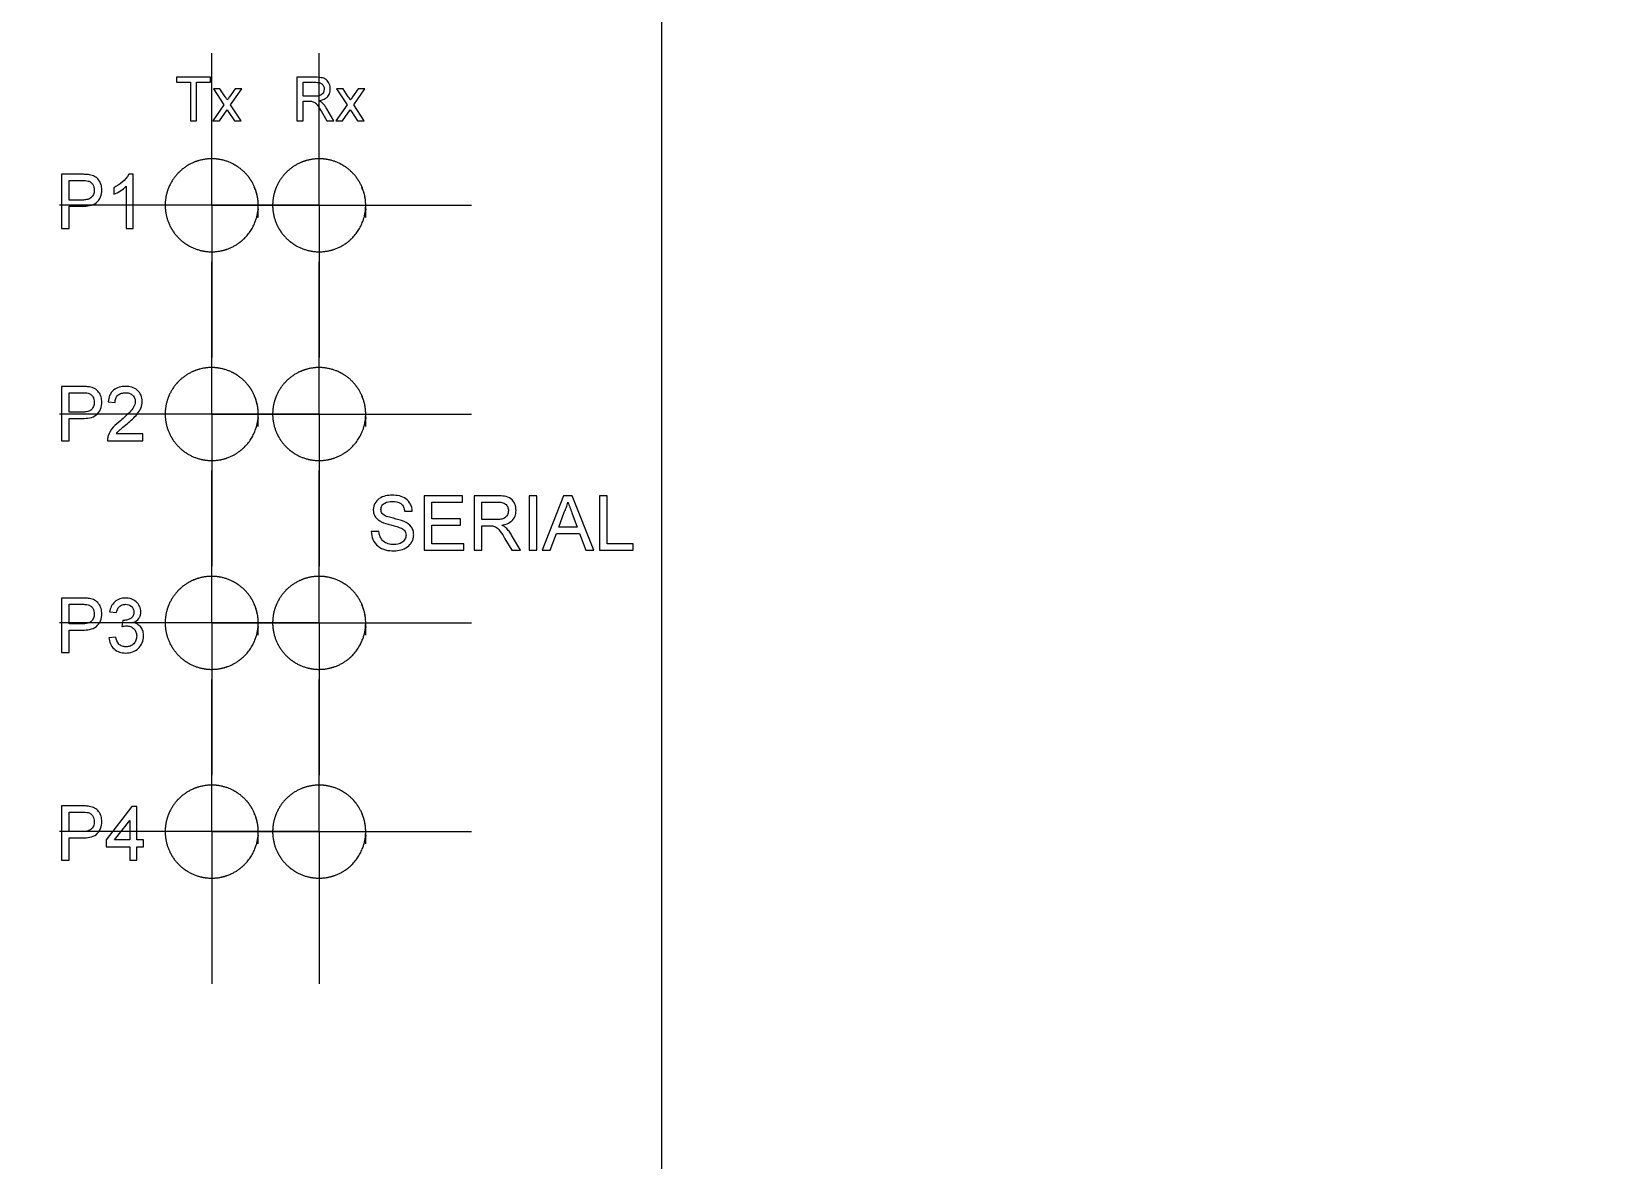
# Model space of a CAD drawing. Header units: millimetres. Extents: x -562 to 210, y 0 to 297.
# Drawn here: x 83.92 to 121.02, y 151.35 to 178.03 of the extents above; entities that cross this region are included whole.
import ezdxf

# ---------------------------------------------------------------- set-up
doc = ezdxf.new("R2010")
doc.units = ezdxf.units.MM
doc.styles.add('SLDTEXTSTYLE2', font='TXT', dxfattribs={"width": 0.605})
doc.dimstyles.new('SLDDIMSTYLE4', dxfattribs={"dimtxt": 2.568319, "dimasz": 2.568319, "dimexe": 0, "dimexo": 0.0625, "dimgap": 0.64208, "dimtad": 2, "dimrnd": 1e-09, "dimzin": 12, "dimdsep": 46, "dimtxsty": 'SLDTEXTSTYLE2', "dimblk1": 'NONE', "dimblk2": 'NONE', "dimsah": 1, "dimcen": 0.09, "dimadec": 0, "dimazin": 0, "dimtfac": 1, "dimtofl": 0, "dimtmove": 0, "dimatfit": 3, "dimldrblk": 'NONE', "dimfxl": 1, "dimtolj": 1, "dimtzin": 12, "dimarcsym": 0})

# ---------------------------------------------------------------- blocks, each defined once
blk = doc.blocks.new('SW_CENTERMARKSYMBOL_5')
at = {"color": 0, "linetype": 'Continuous', "lineweight": 0}
for p, q in [((0, 2.5), (0, 3.6)), ((0, 0), (0, 2.5)), ((-2.5, 0), (-3.6, 0)), ((0, 0), (-2.5, 0)), ((0, 0), (0, -2.5)), ((0, 0), (2.5, 0)), ((2.5, 0), (3.6, 0)), ((0, -2.5), (0, -3.6))]:
    blk.add_line(p, q, dxfattribs=at)
blk = doc.blocks.new('SW_CENTERMARKSYMBOL_6')
at = {"color": 0, "linetype": 'Continuous', "lineweight": 0}
for p, q in [((0, 2.5), (0, 3.6)), ((0, 0), (0, 2.5)), ((-2.5, 0), (-3.6, 0)), ((0, 0), (-2.5, 0)), ((0, 0), (0, -2.5)), ((0, 0), (2.5, 0)), ((2.5, 0), (3.6, 0)), ((0, -2.5), (0, -3.6))]:
    blk.add_line(p, q, dxfattribs=at)
blk = doc.blocks.new('SW_CENTERMARKSYMBOL_7')
at = {"color": 0, "linetype": 'Continuous', "lineweight": 0}
for p, q in [((0, 2.5), (0, 3.6)), ((0, 0), (0, 2.5)), ((-2.5, 0), (-3.6, 0)), ((0, 0), (-2.5, 0)), ((0, 0), (0, -2.5)), ((0, 0), (2.5, 0)), ((2.5, 0), (3.6, 0)), ((0, -2.5), (0, -3.6))]:
    blk.add_line(p, q, dxfattribs=at)
blk = doc.blocks.new('SW_CENTERMARKSYMBOL_8')
at = {"color": 0, "linetype": 'Continuous', "lineweight": 0}
for p, q in [((0, 2.5), (0, 3.6)), ((0, 0), (0, 2.5)), ((-2.5, 0), (-3.6, 0)), ((0, 0), (-2.5, 0)), ((0, 0), (0, -2.5)), ((0, 0), (2.5, 0)), ((2.5, 0), (3.6, 0)), ((0, -2.5), (0, -3.6))]:
    blk.add_line(p, q, dxfattribs=at)
blk = doc.blocks.new('SW_CENTERMARKSYMBOL_9')
at = {"color": 0, "linetype": 'Continuous', "lineweight": 0}
for p, q in [((0, 2.5), (0, 3.6)), ((0, 0), (0, 2.5)), ((-2.5, 0), (-3.6, 0)), ((0, 0), (-2.5, 0)), ((0, 0), (0, -2.5)), ((0, 0), (2.5, 0)), ((2.5, 0), (3.6, 0)), ((0, -2.5), (0, -3.6))]:
    blk.add_line(p, q, dxfattribs=at)
blk = doc.blocks.new('SW_CENTERMARKSYMBOL_10')
at = {"color": 0, "linetype": 'Continuous', "lineweight": 0}
for p, q in [((0, 2.5), (0, 3.6)), ((0, 0), (0, 2.5)), ((-2.5, 0), (-3.6, 0)), ((0, 0), (-2.5, 0)), ((0, 0), (0, -2.5)), ((0, 0), (2.5, 0)), ((2.5, 0), (3.6, 0)), ((0, -2.5), (0, -3.6))]:
    blk.add_line(p, q, dxfattribs=at)
blk = doc.blocks.new('SW_CENTERMARKSYMBOL_11')
at = {"color": 0, "linetype": 'Continuous', "lineweight": 0}
for p, q in [((0, 2.5), (0, 3.6)), ((0, 0), (0, 2.5)), ((-2.5, 0), (-3.6, 0)), ((0, 0), (-2.5, 0)), ((0, 0), (0, -2.5)), ((0, 0), (2.5, 0)), ((2.5, 0), (3.6, 0)), ((0, -2.5), (0, -3.6))]:
    blk.add_line(p, q, dxfattribs=at)
blk = doc.blocks.new('SW_CENTERMARKSYMBOL_12')
at = {"color": 0, "linetype": 'Continuous', "lineweight": 0}
for p, q in [((0, 2.5), (0, 3.6)), ((0, 0), (0, 2.5)), ((-2.5, 0), (-3.6, 0)), ((0, 0), (-2.5, 0)), ((0, 0), (0, -2.5)), ((0, 0), (2.5, 0)), ((2.5, 0), (3.6, 0)), ((0, -2.5), (0, -3.6))]:
    blk.add_line(p, q, dxfattribs=at)
blk = doc.blocks.new('*D29')
at = {"color": 7, "linetype": 'Continuous', "lineweight": 0, "attachment_point": 1, "rotation": 351.8559, "style": 'SLDTEXTSTYLE2'}
for s, insert, char_height in [('R', (120.706, 141.549), 2.646), ('719.48', (123.227, 141.188), 2.6458)]:
    blk.add_mtext(s, dxfattribs=dict(at, insert=insert, char_height=char_height))
blk = doc.blocks.new('_NONE')

msp = doc.modelspace()

# ---------------------------------------------------------------- linework, layer by layer
at = {"color": 7, "linetype": 'Continuous', "lineweight": 15}
for p, q in [((98.821, 235.77), (98.821, 103.876)), ((87.354, 176.947), (87.354, 176.828)), ((88.158, 176.947), (87.354, 176.947)), ((88.158, 176.828), (88.158, 176.947)), ((90.199, 176.947), (90.199, 175.92)), ((90.645, 176.947), (90.199, 176.947)), ((87.354, 176.828), (87.684, 176.828)), ((87.684, 176.828), (87.684, 175.92)), ((87.828, 176.828), (88.158, 176.828)), ((87.828, 175.92), (87.828, 176.828)), ((88.224, 176.67), (88.474, 176.295)), ((88.381, 176.67), (88.224, 176.67)), ((88.503, 176.488), (88.381, 176.67)), ((88.737, 176.67), (88.605, 176.483)), ((88.632, 176.295), (88.895, 176.67)), ((88.895, 176.67), (88.737, 176.67)), ((90.344, 176.828), (90.65, 176.828)), ((90.344, 176.499), (90.344, 176.828)), ((91.134, 176.67), (91.385, 176.295)), ((91.292, 176.67), (91.134, 176.67)), ((91.414, 176.488), (91.292, 176.67)), ((91.648, 176.67), (91.516, 176.483)), ((91.542, 176.295), (91.806, 176.67)), ((91.806, 176.67), (91.648, 176.67)), ((88.474, 176.295), (88.21, 175.92)), ((88.882, 175.92), (88.632, 176.295)), ((90.619, 176.499), (90.344, 176.499)), ((90.344, 176.381), (90.492, 176.381)), ((90.344, 175.92), (90.344, 176.381)), ((91.074, 175.92), (90.905, 176.203)), ((91.385, 176.295), (91.121, 175.92)), ((91.793, 175.92), (91.542, 176.295)), ((87.684, 175.92), (87.828, 175.92)), ((88.21, 175.92), (88.368, 175.92)), ((88.368, 175.92), (88.551, 176.18)), ((88.551, 176.18), (88.578, 176.139)), ((88.578, 176.139), (88.724, 175.92)), ((88.724, 175.92), (88.882, 175.92)), ((90.199, 175.92), (90.344, 175.92)), ((90.78, 176.137), (90.908, 175.92)), ((90.908, 175.92), (91.074, 175.92)), ((91.121, 175.92), (91.279, 175.92)), ((91.279, 175.92), (91.461, 176.18)), ((91.461, 176.18), (91.489, 176.139)), ((91.489, 176.139), (91.635, 175.92)), ((91.635, 175.92), (91.793, 175.92)), ((84.634, 174.653), (84.634, 173.368)), ((85.105, 174.653), (84.634, 174.653)), ((84.815, 174.504), (85.121, 174.504)), ((84.815, 174.044), (84.815, 174.504)), ((86.165, 174.369), (86.165, 173.368)), ((86.329, 174.653), (86.223, 174.653)), ((86.329, 173.368), (86.329, 174.653)), ((85.125, 174.044), (84.815, 174.044)), ((85.868, 174.332), (85.868, 174.18)), ((84.815, 173.895), (85.129, 173.895)), ((84.815, 173.368), (84.815, 173.895)), ((84.634, 173.368), (84.815, 173.368)), ((86.165, 173.368), (86.329, 173.368)), ((84.634, 169.635), (84.634, 168.351)), ((85.105, 169.635), (84.634, 169.635)), ((84.815, 169.487), (85.121, 169.487)), ((84.815, 169.026), (84.815, 169.487)), ((85.737, 169.273), (85.901, 169.256)), ((85.125, 169.026), (84.815, 169.026)), ((84.815, 168.878), (85.129, 168.878)), ((84.815, 168.351), (84.815, 168.878)), ((86.56, 168.515), (85.932, 168.515)), ((86.56, 168.351), (86.56, 168.515)), ((84.634, 168.351), (84.815, 168.351)), ((85.72, 168.351), (86.56, 168.351)), ((93.207, 167.047), (93.207, 165.762)), ((94.113, 167.047), (93.207, 167.047)), ((94.113, 166.898), (94.113, 167.047)), ((94.393, 167.047), (94.393, 165.762)), ((94.95, 167.047), (94.393, 167.047)), ((95.874, 167.047), (95.693, 167.047)), ((95.693, 167.047), (95.693, 165.762)), ((95.874, 165.762), (95.874, 167.047)), ((96.505, 167.047), (95.995, 165.762)), ((96.709, 167.047), (96.505, 167.047)), ((97.219, 165.762), (96.709, 167.047)), ((97.356, 167.047), (97.356, 165.762)), ((97.537, 167.047), (97.356, 167.047)), ((97.537, 165.911), (97.537, 167.047)), ((92.746, 166.684), (92.927, 166.684)), ((93.388, 166.898), (94.113, 166.898)), ((93.388, 166.503), (93.388, 166.898)), ((94.574, 166.898), (94.957, 166.898)), ((94.574, 166.487), (94.574, 166.898)), ((96.388, 166.306), (96.519, 166.661)), ((96.701, 166.643), (96.826, 166.306)), ((92.137, 166.207), (91.956, 166.207)), ((94.063, 166.503), (93.388, 166.503)), ((93.388, 166.355), (94.063, 166.355)), ((93.388, 165.911), (93.388, 166.355)), ((94.063, 166.355), (94.063, 166.503)), ((94.918, 166.487), (94.574, 166.487)), ((94.574, 166.339), (94.759, 166.339)), ((94.574, 165.762), (94.574, 166.339)), ((96.826, 166.306), (96.388, 166.306)), ((94.146, 165.911), (93.388, 165.911)), ((94.146, 165.762), (94.146, 165.911)), ((95.118, 166.034), (95.278, 165.762)), ((95.486, 165.762), (95.275, 166.117)), ((96.187, 165.762), (96.333, 166.158)), ((96.333, 166.158), (96.881, 166.158)), ((96.881, 166.158), (97.027, 165.762)), ((98.146, 165.911), (97.537, 165.911)), ((98.146, 165.762), (98.146, 165.911)), ((93.207, 165.762), (94.146, 165.762)), ((94.393, 165.762), (94.574, 165.762)), ((95.278, 165.762), (95.486, 165.762)), ((95.693, 165.762), (95.874, 165.762)), ((95.995, 165.762), (96.187, 165.762)), ((97.027, 165.762), (97.219, 165.762)), ((97.356, 165.762), (98.146, 165.762)), ((84.634, 164.629), (84.634, 163.345)), ((85.105, 164.629), (84.634, 164.629)), ((84.815, 164.481), (85.121, 164.481)), ((84.815, 164.02), (84.815, 164.481)), ((85.125, 164.02), (84.815, 164.02)), ((85.77, 164.3), (85.934, 164.284)), ((86.081, 164.102), (86.064, 163.954)), ((84.815, 163.872), (85.129, 163.872)), ((84.815, 163.345), (84.815, 163.872)), ((85.918, 163.707), (85.753, 163.691)), ((84.634, 163.345), (84.815, 163.345)), ((84.634, 159.713), (84.634, 158.429)), ((85.105, 159.713), (84.634, 159.713)), ((84.815, 159.565), (85.121, 159.565)), ((84.815, 159.104), (84.815, 159.565)), ((86.297, 159.697), (85.687, 158.907)), ((86.412, 159.697), (86.297, 159.697)), ((86.412, 158.907), (86.412, 159.697)), ((85.891, 158.907), (86.247, 159.369)), ((86.247, 159.369), (86.247, 158.907)), ((85.125, 159.104), (84.815, 159.104)), ((84.815, 158.956), (85.129, 158.956)), ((84.815, 158.429), (84.815, 158.956)), ((85.687, 158.907), (85.687, 158.742)), ((86.247, 158.907), (85.891, 158.907)), ((86.576, 158.907), (86.412, 158.907)), ((86.576, 158.742), (86.576, 158.907)), ((84.634, 158.429), (84.815, 158.429)), ((85.687, 158.742), (86.247, 158.742)), ((86.247, 158.742), (86.247, 158.429)), ((86.247, 158.429), (86.412, 158.429)), ((86.412, 158.742), (86.576, 158.742)), ((86.412, 158.429), (86.412, 158.742))]:
    msp.add_line(p, q, dxfattribs=at)
for points, knots in [([(90.989, 176.67), (90.988, 176.712), (90.982, 176.754), (90.947, 176.832), (90.922, 176.867), (90.855, 176.919), (90.813, 176.931), (90.73, 176.945), (90.687, 176.947), (90.645, 176.947)], [0, 0, 0, 0, 0.25, 0.25, 0.5, 0.5, 0.75, 0.75, 1, 1, 1, 1]), ([(90.845, 176.667), (90.843, 176.613), (90.821, 176.558), (90.73, 176.501), (90.673, 176.5), (90.619, 176.499)], [0, 0, 0, 0, 0.5, 0.5, 1, 1, 1, 1]), ([(90.65, 176.828), (90.698, 176.828), (90.749, 176.822), (90.806, 176.778), (90.821, 176.758), (90.84, 176.715), (90.844, 176.691), (90.845, 176.667)], [0, 0, 0, 0, 0.5, 0.5, 0.75, 0.75, 1, 1, 1, 1]), ([(90.717, 176.394), (90.752, 176.4), (90.787, 176.407), (90.853, 176.433), (90.885, 176.451), (90.937, 176.501), (90.957, 176.531), (90.984, 176.598), (90.989, 176.634), (90.989, 176.67)], [0, 0, 0, 0, 0.25, 0.25, 0.5, 0.5, 0.75, 0.75, 1, 1, 1, 1]), ([(88.555, 176.411), (88.551, 176.417), (88.546, 176.424), (88.542, 176.43), (88.538, 176.437), (88.533, 176.443), (88.529, 176.45), (88.525, 176.456), (88.52, 176.462), (88.516, 176.469), (88.512, 176.475), (88.507, 176.482), (88.503, 176.488)], [0, 0, 0, 0, 0.00002338536, 0.00002338536, 0.00002338536, 0.00004677009, 0.00004677009, 0.00004677009, 0.0000701534, 0.0000701534, 0.0000701534, 0.00009353829, 0.00009353829, 0.00009353829, 0.00009353829]), ([(88.605, 176.483), (88.597, 176.471), (88.589, 176.459), (88.58, 176.447), (88.576, 176.441), (88.572, 176.435), (88.568, 176.429), (88.563, 176.423), (88.559, 176.417), (88.555, 176.411)], [0, 0, 0, 0, 0.0000439769, 0.0000439769, 0.0000439769, 0.00006596537, 0.00006596537, 0.00006596537, 0.00008795384, 0.00008795384, 0.00008795384, 0.00008795384]), ([(90.492, 176.381), (90.498, 176.381), (90.504, 176.381), (90.51, 176.381), (90.516, 176.38), (90.522, 176.38), (90.528, 176.38), (90.54, 176.379), (90.552, 176.378), (90.564, 176.376)], [0, 0, 0, 0, 0.00001794002, 0.00001794002, 0.00001794002, 0.00003588711, 0.00003588711, 0.00003588711, 0.00007169189, 0.00007169189, 0.00007169189, 0.00007169189]), ([(90.564, 176.376), (90.59, 176.368), (90.615, 176.356), (90.658, 176.32), (90.674, 176.298), (90.723, 176.231), (90.751, 176.184), (90.78, 176.137)], [0, 0, 0, 0, 0.25, 0.25, 0.5, 0.5, 1, 1, 1, 1]), ([(90.797, 176.343), (90.791, 176.348), (90.785, 176.353), (90.778, 176.358), (90.772, 176.363), (90.765, 176.367), (90.759, 176.371), (90.745, 176.38), (90.731, 176.387), (90.717, 176.394)], [0, 0, 0, 0, 0.00002376252, 0.00002376252, 0.00002376252, 0.00004755385, 0.00004755385, 0.00004755385, 0.00009496483, 0.00009496483, 0.00009496483, 0.00009496483]), ([(90.905, 176.203), (90.897, 176.216), (90.89, 176.229), (90.882, 176.241), (90.874, 176.253), (90.865, 176.265), (90.856, 176.277), (90.847, 176.289), (90.838, 176.3), (90.828, 176.311), (90.818, 176.322), (90.807, 176.333), (90.797, 176.343)], [0, 0, 0, 0, 0.000044453, 0.000044453, 0.000044453, 0.00008895, 0.00008895, 0.00008895, 0.0001333006, 0.0001333006, 0.0001333006, 0.0001779555, 0.0001779555, 0.0001779555, 0.0001779555]), ([(91.466, 176.411), (91.461, 176.417), (91.457, 176.424), (91.453, 176.43), (91.448, 176.437), (91.444, 176.443), (91.44, 176.45), (91.435, 176.456), (91.431, 176.462), (91.427, 176.469), (91.422, 176.475), (91.418, 176.482), (91.414, 176.488)], [0, 0, 0, 0, 0.00002338536, 0.00002338536, 0.00002338536, 0.00004677009, 0.00004677009, 0.00004677009, 0.0000701534, 0.0000701534, 0.0000701534, 0.00009353829, 0.00009353829, 0.00009353829, 0.00009353829]), ([(91.516, 176.483), (91.508, 176.471), (91.499, 176.459), (91.491, 176.447), (91.487, 176.441), (91.482, 176.435), (91.478, 176.429), (91.474, 176.423), (91.47, 176.417), (91.466, 176.411)], [0, 0, 0, 0, 0.0000439769, 0.0000439769, 0.0000439769, 0.00006596537, 0.00006596537, 0.00006596537, 0.00008795384, 0.00008795384, 0.00008795384, 0.00008795384]), ([(89.286, 173.63), (89.286, 174.065), (89.257, 174.207), (89.147, 174.473), (89.065, 174.595), (88.863, 174.798), (88.74, 174.881), (88.475, 174.991), (88.33, 175.02), (88.042, 175.02), (87.898, 174.991), (87.631, 174.881), (87.51, 174.8), (87.305, 174.594), (87.224, 174.473), (87.114, 174.207), (87.086, 174.063), (87.085, 173.777), (87.114, 173.632), (87.223, 173.368), (87.305, 173.245), (87.507, 173.042), (87.63, 172.96), (87.896, 172.849), (88.039, 172.82), (88.33, 172.82), (88.473, 172.848), (88.74, 172.959), (88.862, 173.04), (89.167, 173.345), (89.286, 173.63), (89.286, 174.065)], [-0.125, -0.125, 0, 0, 0.0625, 0.0625, 0.125, 0.125, 0.1875, 0.1875, 0.25, 0.25, 0.3125, 0.3125, 0.375, 0.375, 0.4375, 0.4375, 0.5, 0.5, 0.5625, 0.5625, 0.625, 0.625, 0.6875, 0.6875, 0.75, 0.75, 0.8125, 0.8125, 0.875, 0.875, 1, 1, 1.0625, 1.0625]), ([(91.826, 173.63), (91.826, 174.065), (91.797, 174.207), (91.687, 174.473), (91.605, 174.595), (91.403, 174.798), (91.28, 174.881), (91.015, 174.991), (90.87, 175.02), (90.582, 175.02), (90.438, 174.991), (90.171, 174.881), (90.05, 174.8), (89.845, 174.594), (89.764, 174.473), (89.654, 174.207), (89.626, 174.063), (89.625, 173.777), (89.654, 173.632), (89.763, 173.368), (89.845, 173.245), (90.047, 173.042), (90.17, 172.96), (90.436, 172.849), (90.579, 172.82), (90.87, 172.82), (91.013, 172.848), (91.28, 172.959), (91.402, 173.04), (91.707, 173.345), (91.826, 173.63), (91.826, 174.065)], [-0.125, -0.125, 0, 0, 0.0625, 0.0625, 0.125, 0.125, 0.1875, 0.1875, 0.25, 0.25, 0.3125, 0.3125, 0.375, 0.375, 0.4375, 0.4375, 0.5, 0.5, 0.5625, 0.5625, 0.625, 0.625, 0.6875, 0.6875, 0.75, 0.75, 0.8125, 0.8125, 0.875, 0.875, 1, 1, 1.0625, 1.0625]), ([(85.296, 174.641), (85.28, 174.643), (85.264, 174.646), (85.249, 174.647), (85.233, 174.649), (85.217, 174.65), (85.201, 174.65), (85.169, 174.652), (85.137, 174.652), (85.105, 174.653)], [0, 0, 0, 0, 0.0000477986, 0.0000477986, 0.0000477986, 0.0000955814, 0.0000955814, 0.0000955814, 0.0001909144, 0.0001909144, 0.0001909144, 0.0001909144]), ([(85.121, 174.504), (85.134, 174.504), (85.146, 174.504), (85.159, 174.504), (85.171, 174.504), (85.183, 174.503), (85.196, 174.503), (85.22, 174.501), (85.245, 174.499), (85.269, 174.493)], [0, 0, 0, 0, 0.0000371946, 0.0000371946, 0.0000371946, 0.0000743921, 0.0000743921, 0.0000743921, 0.0001487494, 0.0001487494, 0.0001487494, 0.0001487494]), ([(85.269, 174.493), (85.291, 174.486), (85.312, 174.476), (85.347, 174.447), (85.362, 174.429), (85.398, 174.37), (85.406, 174.324), (85.407, 174.278)], [0, 0, 0, 0, 0.25, 0.25, 0.5, 0.5, 1, 1, 1, 1]), ([(85.589, 174.284), (85.588, 174.326), (85.583, 174.367), (85.558, 174.448), (85.539, 174.486), (85.487, 174.554), (85.454, 174.582), (85.379, 174.621), (85.338, 174.633), (85.296, 174.641)], [0, 0, 0, 0, 0.25, 0.25, 0.5, 0.5, 0.75, 0.75, 1, 1, 1, 1]), ([(85.407, 174.278), (85.407, 174.243), (85.403, 174.208), (85.377, 174.143), (85.356, 174.113), (85.299, 174.071), (85.264, 174.06), (85.195, 174.046), (85.16, 174.044), (85.125, 174.044)], [0, 0, 0, 0, 0.25, 0.25, 0.5, 0.5, 0.75, 0.75, 1, 1, 1, 1]), ([(85.129, 173.895), (85.187, 173.896), (85.244, 173.899), (85.357, 173.923), (85.414, 173.943), (85.502, 174.014), (85.535, 174.063), (85.579, 174.169), (85.587, 174.226), (85.589, 174.284)], [0, 0, 0, 0, 0.25, 0.25, 0.5, 0.5, 0.75, 0.75, 1, 1, 1, 1]), ([(89.286, 168.691), (89.286, 169.126), (89.257, 169.269), (89.147, 169.535), (89.066, 169.657), (88.863, 169.86), (88.74, 169.942), (88.475, 170.052), (88.33, 170.081), (88.042, 170.082), (87.898, 170.053), (87.631, 169.942), (87.51, 169.862), (87.305, 169.656), (87.224, 169.535), (87.114, 169.269), (87.086, 169.125), (87.085, 168.838), (87.114, 168.694), (87.223, 168.43), (87.305, 168.307), (87.507, 168.104), (87.63, 168.021), (87.896, 167.911), (88.039, 167.882), (88.33, 167.881), (88.473, 167.91), (88.74, 168.021), (88.862, 168.102), (89.167, 168.407), (89.286, 168.691), (89.286, 169.126)], [-0.125, -0.125, 0, 0, 0.0625, 0.0625, 0.125, 0.125, 0.1875, 0.1875, 0.25, 0.25, 0.3125, 0.3125, 0.375, 0.375, 0.4375, 0.4375, 0.5, 0.5, 0.5625, 0.5625, 0.625, 0.625, 0.6875, 0.6875, 0.75, 0.75, 0.8125, 0.8125, 0.875, 0.875, 1, 1, 1.0625, 1.0625]), ([(91.826, 168.691), (91.826, 169.126), (91.797, 169.269), (91.687, 169.535), (91.606, 169.657), (91.403, 169.86), (91.28, 169.942), (91.015, 170.052), (90.87, 170.081), (90.582, 170.082), (90.438, 170.053), (90.171, 169.942), (90.05, 169.862), (89.845, 169.656), (89.764, 169.535), (89.654, 169.269), (89.626, 169.125), (89.625, 168.838), (89.654, 168.694), (89.763, 168.43), (89.845, 168.307), (90.047, 168.104), (90.17, 168.021), (90.436, 167.911), (90.579, 167.882), (90.87, 167.881), (91.013, 167.91), (91.28, 168.021), (91.402, 168.102), (91.707, 168.407), (91.826, 168.691), (91.826, 169.126)], [-0.125, -0.125, 0, 0, 0.0625, 0.0625, 0.125, 0.125, 0.1875, 0.1875, 0.25, 0.25, 0.3125, 0.3125, 0.375, 0.375, 0.4375, 0.4375, 0.5, 0.5, 0.5625, 0.5625, 0.625, 0.625, 0.6875, 0.6875, 0.75, 0.75, 0.8125, 0.8125, 0.875, 0.875, 1, 1, 1.0625, 1.0625]), ([(85.296, 169.623), (85.28, 169.625), (85.264, 169.628), (85.249, 169.629), (85.233, 169.631), (85.217, 169.632), (85.201, 169.633), (85.169, 169.634), (85.137, 169.635), (85.105, 169.635)], [0, 0, 0, 0, 0.0000477987, 0.0000477987, 0.0000477987, 0.0000955814, 0.0000955814, 0.0000955814, 0.0001909151, 0.0001909151, 0.0001909151, 0.0001909151]), ([(85.589, 169.266), (85.588, 169.308), (85.583, 169.35), (85.558, 169.43), (85.539, 169.468), (85.487, 169.536), (85.454, 169.564), (85.379, 169.604), (85.338, 169.615), (85.296, 169.623)], [0, 0, 0, 0, 0.25, 0.25, 0.5, 0.5, 0.75, 0.75, 1, 1, 1, 1]), ([(86.148, 169.635), (86.097, 169.634), (86.046, 169.629), (85.948, 169.601), (85.901, 169.577), (85.823, 169.511), (85.793, 169.468), (85.753, 169.375), (85.743, 169.324), (85.737, 169.273)], [0, 0, 0, 0, 0.25, 0.25, 0.5, 0.5, 0.75, 0.75, 1, 1, 1, 1]), ([(86.543, 169.28), (86.543, 169.33), (86.535, 169.38), (86.494, 169.47), (86.463, 169.511), (86.389, 169.576), (86.344, 169.6), (86.249, 169.629), (86.198, 169.634), (86.148, 169.635)], [0, 0, 0, 0, 0.25, 0.25, 0.5, 0.5, 0.75, 0.75, 1, 1, 1, 1]), ([(85.121, 169.487), (85.134, 169.487), (85.146, 169.487), (85.159, 169.486), (85.171, 169.486), (85.183, 169.486), (85.196, 169.485), (85.22, 169.484), (85.245, 169.481), (85.269, 169.475)], [0, 0, 0, 0, 0.0000371946, 0.0000371946, 0.0000371946, 0.0000743921, 0.0000743921, 0.0000743921, 0.0001487504, 0.0001487504, 0.0001487504, 0.0001487504]), ([(85.407, 169.261), (85.407, 169.226), (85.403, 169.19), (85.377, 169.125), (85.356, 169.095), (85.299, 169.053), (85.264, 169.042), (85.195, 169.028), (85.16, 169.026), (85.125, 169.026)], [0, 0, 0, 0, 0.25, 0.25, 0.5, 0.5, 0.75, 0.75, 1, 1, 1, 1]), ([(85.129, 168.878), (85.187, 168.879), (85.244, 168.881), (85.357, 168.905), (85.414, 168.925), (85.502, 168.996), (85.535, 169.046), (85.579, 169.151), (85.587, 169.209), (85.589, 169.266)], [0, 0, 0, 0, 0.25, 0.25, 0.5, 0.5, 0.75, 0.75, 1, 1, 1, 1]), ([(85.269, 169.475), (85.291, 169.468), (85.312, 169.458), (85.347, 169.429), (85.362, 169.412), (85.398, 169.353), (85.406, 169.306), (85.407, 169.261)], [0, 0, 0, 0, 0.25, 0.25, 0.5, 0.5, 1, 1, 1, 1]), ([(85.901, 169.256), (85.902, 169.288), (85.906, 169.319), (85.928, 169.378), (85.946, 169.405), (85.992, 169.448), (86.021, 169.463), (86.081, 169.483), (86.113, 169.486), (86.145, 169.487)], [0, 0, 0, 0, 0.25, 0.25, 0.5, 0.5, 0.75, 0.75, 1, 1, 1, 1]), ([(86.379, 169.279), (86.378, 169.23), (86.362, 169.183), (86.314, 169.1), (86.282, 169.063), (86.181, 168.958), (86.108, 168.894), (86.034, 168.831)], [0, 0, 0, 0, 0.25, 0.25, 0.5, 0.5, 1, 1, 1, 1]), ([(86.145, 169.487), (86.174, 169.486), (86.203, 169.483), (86.259, 169.466), (86.285, 169.452), (86.329, 169.414), (86.348, 169.391), (86.373, 169.338), (86.378, 169.308), (86.379, 169.279)], [0, 0, 0, 0, 0.25, 0.25, 0.5, 0.5, 0.75, 0.75, 1, 1, 1, 1]), ([(86.187, 168.754), (86.271, 168.825), (86.356, 168.896), (86.459, 169.025), (86.49, 169.07), (86.532, 169.172), (86.542, 169.225), (86.543, 169.28)], [0, 0, 0, 0, 0.5, 0.5, 0.75, 0.75, 1, 1, 1, 1]), ([(86.034, 168.831), (85.971, 168.781), (85.91, 168.729), (85.805, 168.608), (85.765, 168.54), (85.738, 168.465)], [0, 0, 0, 0, 0.5, 0.5, 1, 1, 1, 1]), ([(85.738, 168.465), (85.735, 168.456), (85.732, 168.447), (85.729, 168.437), (85.727, 168.428), (85.725, 168.418), (85.724, 168.409), (85.722, 168.399), (85.721, 168.39), (85.721, 168.38), (85.72, 168.37), (85.72, 168.36), (85.72, 168.351)], [0, 0, 0, 0, 0.000029086, 0.000029086, 0.000029086, 0.0000582237, 0.0000582237, 0.0000582237, 0.0000873186, 0.0000873186, 0.0000873186, 0.0001166157, 0.0001166157, 0.0001166157, 0.0001166157]), ([(85.932, 168.515), (85.949, 168.539), (85.967, 168.562), (85.988, 168.583), (86.009, 168.604), (86.031, 168.623), (86.053, 168.642), (86.097, 168.68), (86.142, 168.717), (86.187, 168.754)], [0, 0, 0, 0, 0.0000880168, 0.0000880168, 0.0000880168, 0.0001757984, 0.0001757984, 0.0001757984, 0.0003502699, 0.0003502699, 0.0003502699, 0.0003502699]), ([(92.451, 167.063), (92.398, 167.062), (92.345, 167.057), (92.243, 167.032), (92.192, 167.012), (92.104, 166.952), (92.068, 166.911), (92.031, 166.841), (92.022, 166.816), (92.008, 166.765), (92.006, 166.738), (92.005, 166.711)], [0, 0, 0, 0, 0.25, 0.25, 0.5, 0.5, 0.75, 0.75, 0.875, 0.875, 1, 1, 1, 1]), ([(92.927, 166.684), (92.923, 166.741), (92.912, 166.797), (92.861, 166.898), (92.823, 166.943), (92.73, 167.008), (92.676, 167.03), (92.566, 167.057), (92.508, 167.062), (92.451, 167.063)], [0, 0, 0, 0, 0.25, 0.25, 0.5, 0.5, 0.75, 0.75, 1, 1, 1, 1]), ([(95.38, 166.7), (95.379, 166.753), (95.371, 166.805), (95.328, 166.902), (95.297, 166.947), (95.213, 167.011), (95.16, 167.027), (95.056, 167.045), (95.003, 167.046), (94.95, 167.047)], [0, 0, 0, 0, 0.25, 0.25, 0.5, 0.5, 0.75, 0.75, 1, 1, 1, 1]), ([(92.005, 166.711), (92.006, 166.682), (92.01, 166.652), (92.027, 166.596), (92.04, 166.569), (92.075, 166.521), (92.096, 166.499), (92.143, 166.463), (92.169, 166.448), (92.195, 166.434)], [0, 0, 0, 0, 0.25, 0.25, 0.5, 0.5, 0.75, 0.75, 1, 1, 1, 1]), ([(92.187, 166.723), (92.187, 166.755), (92.195, 166.786), (92.227, 166.839), (92.251, 166.861), (92.332, 166.909), (92.396, 166.914), (92.458, 166.915)], [0, 0, 0, 0, 0.25, 0.25, 0.5, 0.5, 1, 1, 1, 1]), ([(92.233, 166.61), (92.226, 166.617), (92.218, 166.625), (92.213, 166.633), (92.204, 166.646), (92.197, 166.66), (92.193, 166.675), (92.188, 166.691), (92.187, 166.707), (92.187, 166.723)], [0, 0, 0, 0, 0.0000311471, 0.0000311471, 0.0000311471, 0.0000779406, 0.0000779406, 0.0000779406, 0.0001271034, 0.0001271034, 0.0001271034, 0.0001271034]), ([(92.738, 166.437), (92.655, 166.472), (92.568, 166.494), (92.438, 166.526), (92.395, 166.537), (92.31, 166.565), (92.267, 166.581), (92.233, 166.61)], [0, 0, 0, 0, 0.5, 0.5, 0.75, 0.75, 1, 1, 1, 1]), ([(92.458, 166.915), (92.528, 166.913), (92.599, 166.905), (92.684, 166.843), (92.705, 166.815), (92.735, 166.753), (92.742, 166.719), (92.746, 166.684)], [0, 0, 0, 0, 0.5, 0.5, 0.75, 0.75, 1, 1, 1, 1]), ([(95.199, 166.696), (95.198, 166.663), (95.192, 166.63), (95.163, 166.569), (95.141, 166.543), (95.084, 166.507), (95.051, 166.498), (94.985, 166.488), (94.951, 166.487), (94.918, 166.487)], [0, 0, 0, 0, 0.25, 0.25, 0.5, 0.5, 0.75, 0.75, 1, 1, 1, 1]), ([(94.957, 166.898), (94.987, 166.898), (95.016, 166.896), (95.075, 166.883), (95.103, 166.872), (95.151, 166.835), (95.17, 166.811), (95.194, 166.757), (95.198, 166.726), (95.199, 166.696)], [0, 0, 0, 0, 0.25, 0.25, 0.5, 0.5, 0.75, 0.75, 1, 1, 1, 1]), ([(95.04, 166.355), (95.084, 166.362), (95.128, 166.371), (95.21, 166.404), (95.25, 166.427), (95.315, 166.489), (95.34, 166.527), (95.374, 166.61), (95.379, 166.655), (95.38, 166.7)], [0, 0, 0, 0, 0.25, 0.25, 0.5, 0.5, 0.75, 0.75, 1, 1, 1, 1]), ([(96.519, 166.661), (96.538, 166.699), (96.556, 166.737), (96.571, 166.776), (96.578, 166.796), (96.585, 166.816), (96.591, 166.836), (96.597, 166.857), (96.602, 166.878), (96.607, 166.898)], [0, 0, 0, 0, 0.0001263063, 0.0001263063, 0.0001263063, 0.0001901673, 0.0001901673, 0.0001901673, 0.0002543247, 0.0002543247, 0.0002543247, 0.0002543247]), ([(96.607, 166.898), (96.615, 166.877), (96.623, 166.856), (96.631, 166.835), (96.638, 166.813), (96.646, 166.792), (96.654, 166.771), (96.662, 166.75), (96.67, 166.728), (96.678, 166.707), (96.686, 166.686), (96.694, 166.664), (96.701, 166.643)], [0, 0, 0, 0, 0.0000683, 0.0000683, 0.0000683, 0.0001365961, 0.0001365961, 0.0001365961, 0.0002048946, 0.0002048946, 0.0002048946, 0.0002731931, 0.0002731931, 0.0002731931, 0.0002731931]), ([(91.956, 166.207), (91.959, 166.14), (91.97, 166.076), (92.025, 165.954), (92.066, 165.899), (92.168, 165.814), (92.231, 165.785), (92.359, 165.752), (92.427, 165.746), (92.494, 165.746)], [0, 0, 0, 0, 0.25, 0.25, 0.5, 0.5, 0.75, 0.75, 1, 1, 1, 1]), ([(92.486, 165.894), (92.442, 165.895), (92.399, 165.9), (92.316, 165.926), (92.277, 165.946), (92.208, 166.002), (92.183, 166.039), (92.151, 166.12), (92.142, 166.163), (92.137, 166.207)], [0, 0, 0, 0, 0.25, 0.25, 0.5, 0.5, 0.75, 0.75, 1, 1, 1, 1]), ([(92.195, 166.434), (92.265, 166.399), (92.341, 166.378), (92.455, 166.348), (92.493, 166.338), (92.568, 166.317), (92.606, 166.306), (92.642, 166.292)], [0, 0, 0, 0, 0.5, 0.5, 0.75, 0.75, 1, 1, 1, 1]), ([(92.642, 166.292), (92.678, 166.276), (92.715, 166.257), (92.753, 166.213), (92.763, 166.195), (92.777, 166.158), (92.778, 166.138), (92.779, 166.118)], [0, 0, 0, 0, 0.5, 0.5, 0.75, 0.75, 1, 1, 1, 1]), ([(92.96, 166.127), (92.96, 166.161), (92.956, 166.194), (92.935, 166.259), (92.92, 166.289), (92.86, 166.371), (92.8, 166.409), (92.738, 166.437)], [0, 0, 0, 0, 0.25, 0.25, 0.5, 0.5, 1, 1, 1, 1]), ([(94.759, 166.339), (94.767, 166.339), (94.774, 166.339), (94.782, 166.339), (94.789, 166.338), (94.797, 166.338), (94.804, 166.338), (94.819, 166.337), (94.834, 166.335), (94.849, 166.333)], [0, 0, 0, 0, 0.00002242503, 0.00002242503, 0.00002242503, 0.00004485891, 0.00004485891, 0.00004485891, 0.00008961574, 0.00008961574, 0.00008961574, 0.00008961574]), ([(94.849, 166.333), (94.882, 166.322), (94.913, 166.308), (94.966, 166.262), (94.987, 166.235), (95.047, 166.152), (95.082, 166.092), (95.118, 166.034)], [0, 0, 0, 0, 0.25, 0.25, 0.5, 0.5, 1, 1, 1, 1]), ([(95.14, 166.292), (95.132, 166.298), (95.125, 166.305), (95.117, 166.311), (95.109, 166.316), (95.1, 166.322), (95.092, 166.327), (95.075, 166.337), (95.058, 166.346), (95.04, 166.355)], [0, 0, 0, 0, 0.0000297031, 0.0000297031, 0.0000297031, 0.0000594424, 0.0000594424, 0.0000594424, 0.0001187498, 0.0001187498, 0.0001187498, 0.0001187498]), ([(95.275, 166.117), (95.256, 166.148), (95.237, 166.179), (95.214, 166.209), (95.203, 166.223), (95.191, 166.238), (95.179, 166.252), (95.166, 166.266), (95.153, 166.279), (95.14, 166.292)], [0, 0, 0, 0, 0.0001102646, 0.0001102646, 0.0001102646, 0.0001661104, 0.0001661104, 0.0001661104, 0.000222346, 0.000222346, 0.000222346, 0.000222346]), ([(92.779, 166.118), (92.778, 166.084), (92.769, 166.05), (92.736, 165.99), (92.712, 165.965), (92.626, 165.908), (92.555, 165.895), (92.486, 165.894)], [0, 0, 0, 0, 0.25, 0.25, 0.5, 0.5, 1, 1, 1, 1]), ([(92.494, 165.746), (92.55, 165.747), (92.606, 165.753), (92.713, 165.782), (92.765, 165.806), (92.856, 165.872), (92.894, 165.915), (92.933, 165.99), (92.943, 166.016), (92.957, 166.07), (92.959, 166.099), (92.96, 166.127)], [0, 0, 0, 0, 0.25, 0.25, 0.5, 0.5, 0.75, 0.75, 0.875, 0.875, 1, 1, 1, 1]), ([(89.286, 163.753), (89.286, 164.188), (89.257, 164.33), (89.147, 164.597), (89.066, 164.719), (88.863, 164.922), (88.74, 165.004), (88.475, 165.114), (88.33, 165.143), (88.042, 165.143), (87.898, 165.115), (87.631, 165.004), (87.51, 164.923), (87.304, 164.718), (87.224, 164.597), (87.114, 164.33), (87.086, 164.187), (87.085, 163.9), (87.114, 163.756), (87.223, 163.492), (87.305, 163.369), (87.507, 163.166), (87.629, 163.083), (87.896, 162.972), (88.039, 162.943), (88.33, 162.943), (88.473, 162.972), (88.74, 163.082), (88.862, 163.164), (89.167, 163.469), (89.286, 163.753), (89.286, 164.188)], [-0.125, -0.125, 0, 0, 0.0625, 0.0625, 0.125, 0.125, 0.1875, 0.1875, 0.25, 0.25, 0.3125, 0.3125, 0.375, 0.375, 0.4375, 0.4375, 0.5, 0.5, 0.5625, 0.5625, 0.625, 0.625, 0.6875, 0.6875, 0.75, 0.75, 0.8125, 0.8125, 0.875, 0.875, 1, 1, 1.0625, 1.0625]), ([(91.826, 163.753), (91.826, 164.188), (91.797, 164.33), (91.687, 164.597), (91.606, 164.719), (91.403, 164.922), (91.28, 165.004), (91.015, 165.114), (90.87, 165.143), (90.582, 165.143), (90.438, 165.115), (90.171, 165.004), (90.05, 164.923), (89.844, 164.718), (89.764, 164.597), (89.654, 164.33), (89.626, 164.187), (89.625, 163.9), (89.654, 163.756), (89.763, 163.492), (89.845, 163.369), (90.047, 163.166), (90.169, 163.083), (90.436, 162.972), (90.579, 162.943), (90.87, 162.943), (91.013, 162.972), (91.28, 163.082), (91.402, 163.164), (91.707, 163.469), (91.826, 163.753), (91.826, 164.188)], [-0.125, -0.125, 0, 0, 0.0625, 0.0625, 0.125, 0.125, 0.1875, 0.1875, 0.25, 0.25, 0.3125, 0.3125, 0.375, 0.375, 0.4375, 0.4375, 0.5, 0.5, 0.5625, 0.5625, 0.625, 0.625, 0.6875, 0.6875, 0.75, 0.75, 0.8125, 0.8125, 0.875, 0.875, 1, 1, 1.0625, 1.0625]), ([(85.296, 164.617), (85.28, 164.62), (85.264, 164.622), (85.249, 164.624), (85.233, 164.625), (85.217, 164.626), (85.201, 164.627), (85.169, 164.629), (85.137, 164.629), (85.105, 164.629)], [0, 0, 0, 0, 0.0000477987, 0.0000477987, 0.0000477987, 0.0000955814, 0.0000955814, 0.0000955814, 0.0001909159, 0.0001909159, 0.0001909159, 0.0001909159]), ([(85.121, 164.481), (85.134, 164.481), (85.146, 164.481), (85.159, 164.481), (85.171, 164.48), (85.183, 164.48), (85.196, 164.479), (85.22, 164.478), (85.245, 164.476), (85.269, 164.47)], [0, 0, 0, 0, 0.0000371946, 0.0000371946, 0.0000371946, 0.0000743921, 0.0000743921, 0.0000743921, 0.0001487515, 0.0001487515, 0.0001487515, 0.0001487515]), ([(85.269, 164.47), (85.291, 164.462), (85.312, 164.453), (85.347, 164.424), (85.362, 164.406), (85.398, 164.347), (85.406, 164.301), (85.407, 164.255)], [0, 0, 0, 0, 0.25, 0.25, 0.5, 0.5, 1, 1, 1, 1]), ([(85.589, 164.26), (85.588, 164.302), (85.583, 164.344), (85.558, 164.424), (85.539, 164.463), (85.487, 164.53), (85.454, 164.558), (85.379, 164.598), (85.338, 164.609), (85.296, 164.617)], [0, 0, 0, 0, 0.25, 0.25, 0.5, 0.5, 0.75, 0.75, 1, 1, 1, 1]), ([(86.145, 164.629), (86.099, 164.628), (86.054, 164.623), (85.967, 164.593), (85.927, 164.57), (85.859, 164.508), (85.831, 164.471), (85.791, 164.389), (85.779, 164.345), (85.77, 164.3)], [0, 0, 0, 0, 0.25, 0.25, 0.5, 0.5, 0.75, 0.75, 1, 1, 1, 1]), ([(85.934, 164.284), (85.944, 164.336), (85.962, 164.389), (86.022, 164.445), (86.045, 164.459), (86.096, 164.477), (86.123, 164.48), (86.15, 164.481)], [0, 0, 0, 0, 0.5, 0.5, 0.75, 0.75, 1, 1, 1, 1]), ([(86.511, 164.303), (86.509, 164.348), (86.5, 164.393), (86.462, 164.475), (86.434, 164.513), (86.364, 164.571), (86.323, 164.593), (86.237, 164.622), (86.191, 164.628), (86.145, 164.629)], [0, 0, 0, 0, 0.25, 0.25, 0.5, 0.5, 0.75, 0.75, 1, 1, 1, 1]), ([(86.15, 164.481), (86.201, 164.48), (86.251, 164.466), (86.307, 164.414), (86.322, 164.394), (86.342, 164.348), (86.345, 164.323), (86.346, 164.297)], [0, 0, 0, 0, 0.5, 0.5, 0.75, 0.75, 1, 1, 1, 1]), ([(85.407, 164.255), (85.407, 164.22), (85.403, 164.185), (85.377, 164.119), (85.356, 164.09), (85.299, 164.048), (85.264, 164.036), (85.195, 164.022), (85.16, 164.021), (85.125, 164.02)], [0, 0, 0, 0, 0.25, 0.25, 0.5, 0.5, 0.75, 0.75, 1, 1, 1, 1]), ([(85.129, 163.872), (85.187, 163.873), (85.244, 163.876), (85.357, 163.9), (85.414, 163.92), (85.503, 163.991), (85.535, 164.04), (85.579, 164.146), (85.587, 164.203), (85.589, 164.26)], [0, 0, 0, 0, 0.25, 0.25, 0.5, 0.5, 0.75, 0.75, 1, 1, 1, 1]), ([(86.064, 163.954), (86.073, 163.957), (86.082, 163.959), (86.091, 163.961), (86.1, 163.963), (86.108, 163.965), (86.117, 163.966), (86.135, 163.969), (86.153, 163.971), (86.171, 163.972)], [0, 0, 0, 0, 0.0000270993, 0.0000270993, 0.0000270993, 0.0000542175, 0.0000542175, 0.0000542175, 0.0001083268, 0.0001083268, 0.0001083268, 0.0001083268]), ([(86.105, 164.101), (86.103, 164.101), (86.101, 164.101), (86.099, 164.101), (86.097, 164.101), (86.095, 164.101), (86.093, 164.101), (86.089, 164.102), (86.085, 164.102), (86.081, 164.102)], [0, 0, 0, 0, 0.00000593754, 0.00000593754, 0.00000593754, 0.00001187595, 0.00001187595, 0.00001187595, 0.00002374448, 0.00002374448, 0.00002374448, 0.00002374448]), ([(86.346, 164.297), (86.345, 164.268), (86.341, 164.239), (86.316, 164.187), (86.296, 164.165), (86.247, 164.132), (86.22, 164.12), (86.164, 164.104), (86.134, 164.102), (86.105, 164.101)], [0, 0, 0, 0, 0.25, 0.25, 0.5, 0.5, 0.75, 0.75, 1, 1, 1, 1]), ([(86.171, 163.972), (86.203, 163.971), (86.234, 163.967), (86.294, 163.944), (86.321, 163.927), (86.366, 163.882), (86.384, 163.855), (86.407, 163.797), (86.411, 163.765), (86.412, 163.733)], [0, 0, 0, 0, 0.25, 0.25, 0.5, 0.5, 0.75, 0.75, 1, 1, 1, 1]), ([(86.335, 164.048), (86.385, 164.072), (86.431, 164.104), (86.478, 164.171), (86.49, 164.196), (86.507, 164.248), (86.509, 164.275), (86.511, 164.303)], [0, 0, 0, 0, 0.5, 0.5, 0.75, 0.75, 1, 1, 1, 1]), ([(86.576, 163.731), (86.576, 163.767), (86.572, 163.803), (86.553, 163.872), (86.537, 163.905), (86.494, 163.963), (86.467, 163.988), (86.405, 164.027), (86.371, 164.039), (86.335, 164.048)], [0, 0, 0, 0, 0.25, 0.25, 0.5, 0.5, 0.75, 0.75, 1, 1, 1, 1]), ([(85.753, 163.691), (85.759, 163.641), (85.769, 163.593), (85.812, 163.503), (85.841, 163.463), (85.915, 163.395), (85.958, 163.369), (86.052, 163.336), (86.102, 163.33), (86.153, 163.329)], [0, 0, 0, 0, 0.25, 0.25, 0.5, 0.5, 0.75, 0.75, 1, 1, 1, 1]), ([(86.159, 163.477), (86.128, 163.477), (86.097, 163.481), (86.039, 163.502), (86.012, 163.519), (85.95, 163.587), (85.931, 163.647), (85.918, 163.707)], [0, 0, 0, 0, 0.25, 0.25, 0.5, 0.5, 1, 1, 1, 1]), ([(86.153, 163.329), (86.207, 163.33), (86.261, 163.336), (86.365, 163.374), (86.412, 163.403), (86.491, 163.478), (86.524, 163.523), (86.566, 163.622), (86.575, 163.677), (86.576, 163.731)], [0, 0, 0, 0, 0.25, 0.25, 0.5, 0.5, 0.75, 0.75, 1, 1, 1, 1]), ([(86.412, 163.733), (86.411, 163.699), (86.407, 163.665), (86.383, 163.602), (86.365, 163.574), (86.318, 163.525), (86.29, 163.506), (86.227, 163.482), (86.193, 163.477), (86.159, 163.477)], [0, 0, 0, 0, 0.25, 0.25, 0.5, 0.5, 0.75, 0.75, 1, 1, 1, 1]), ([(89.286, 158.815), (89.286, 159.25), (89.257, 159.392), (89.147, 159.658), (89.066, 159.78), (88.863, 159.983), (88.74, 160.066), (88.475, 160.176), (88.33, 160.205), (88.042, 160.205), (87.898, 160.176), (87.631, 160.066), (87.51, 159.985), (87.304, 159.779), (87.224, 159.658), (87.114, 159.392), (87.086, 159.248), (87.085, 158.962), (87.114, 158.818), (87.223, 158.554), (87.305, 158.431), (87.507, 158.227), (87.629, 158.145), (87.895, 158.034), (88.039, 158.005), (88.33, 158.005), (88.473, 158.033), (88.74, 158.144), (88.862, 158.226), (89.167, 158.531), (89.286, 158.815), (89.286, 159.25)], [-0.125, -0.125, 0, 0, 0.0625, 0.0625, 0.125, 0.125, 0.1875, 0.1875, 0.25, 0.25, 0.3125, 0.3125, 0.375, 0.375, 0.4375, 0.4375, 0.5, 0.5, 0.5625, 0.5625, 0.625, 0.625, 0.6875, 0.6875, 0.75, 0.75, 0.8125, 0.8125, 0.875, 0.875, 1, 1, 1.0625, 1.0625]), ([(91.826, 158.815), (91.826, 159.25), (91.797, 159.392), (91.687, 159.658), (91.606, 159.78), (91.403, 159.983), (91.28, 160.066), (91.015, 160.176), (90.87, 160.205), (90.582, 160.205), (90.438, 160.176), (90.171, 160.066), (90.05, 159.985), (89.844, 159.779), (89.764, 159.658), (89.654, 159.392), (89.626, 159.248), (89.625, 158.962), (89.654, 158.818), (89.763, 158.554), (89.845, 158.431), (90.047, 158.227), (90.169, 158.145), (90.435, 158.034), (90.579, 158.005), (90.87, 158.005), (91.013, 158.033), (91.28, 158.144), (91.402, 158.226), (91.707, 158.531), (91.826, 158.815), (91.826, 159.25)], [-0.125, -0.125, 0, 0, 0.0625, 0.0625, 0.125, 0.125, 0.1875, 0.1875, 0.25, 0.25, 0.3125, 0.3125, 0.375, 0.375, 0.4375, 0.4375, 0.5, 0.5, 0.5625, 0.5625, 0.625, 0.625, 0.6875, 0.6875, 0.75, 0.75, 0.8125, 0.8125, 0.875, 0.875, 1, 1, 1.0625, 1.0625]), ([(85.296, 159.701), (85.28, 159.704), (85.264, 159.706), (85.249, 159.708), (85.233, 159.709), (85.217, 159.71), (85.201, 159.711), (85.169, 159.713), (85.137, 159.713), (85.105, 159.713)], [0, 0, 0, 0, 0.0000477987, 0.0000477987, 0.0000477987, 0.0000955815, 0.0000955815, 0.0000955815, 0.0001909167, 0.0001909167, 0.0001909167, 0.0001909167]), ([(85.121, 159.565), (85.134, 159.565), (85.146, 159.565), (85.159, 159.565), (85.171, 159.564), (85.183, 159.564), (85.196, 159.563), (85.22, 159.562), (85.245, 159.56), (85.269, 159.554)], [0, 0, 0, 0, 0.0000371946, 0.0000371946, 0.0000371946, 0.0000743921, 0.0000743921, 0.0000743921, 0.0001487527, 0.0001487527, 0.0001487527, 0.0001487527]), ([(85.269, 159.554), (85.291, 159.546), (85.312, 159.537), (85.347, 159.508), (85.362, 159.49), (85.398, 159.431), (85.406, 159.385), (85.407, 159.339)], [0, 0, 0, 0, 0.25, 0.25, 0.5, 0.5, 1, 1, 1, 1]), ([(85.589, 159.344), (85.588, 159.386), (85.583, 159.428), (85.558, 159.509), (85.539, 159.547), (85.487, 159.614), (85.454, 159.642), (85.379, 159.682), (85.338, 159.693), (85.296, 159.701)], [0, 0, 0, 0, 0.25, 0.25, 0.5, 0.5, 0.75, 0.75, 1, 1, 1, 1]), ([(85.407, 159.339), (85.407, 159.304), (85.403, 159.269), (85.377, 159.203), (85.356, 159.174), (85.299, 159.132), (85.265, 159.12), (85.195, 159.106), (85.16, 159.105), (85.125, 159.104)], [0, 0, 0, 0, 0.25, 0.25, 0.5, 0.5, 0.75, 0.75, 1, 1, 1, 1]), ([(85.129, 158.956), (85.187, 158.957), (85.244, 158.96), (85.357, 158.984), (85.414, 159.004), (85.503, 159.075), (85.535, 159.124), (85.579, 159.23), (85.587, 159.287), (85.589, 159.344)], [0, 0, 0, 0, 0.25, 0.25, 0.5, 0.5, 0.75, 0.75, 1, 1, 1, 1])]:
    msp.add_open_spline(points, degree=3, knots=knots, dxfattribs=at)
for points in [[(86.223, 174.653), (86.147, 174.508), (86.013, 174.406), (85.868, 174.332)], [(85.868, 174.18), (85.978, 174.225), (86.08, 174.287), (86.165, 174.369)]]:
    msp.add_open_spline(points, degree=3, dxfattribs=at)

# ---------------------------------------------------------------- block references
at = {"color": 7, "linetype": 'Continuous', "lineweight": 0}
for name, p in [('SW_CENTERMARKSYMBOL_12', (88.186, 173.92)), ('SW_CENTERMARKSYMBOL_11', (90.726, 173.92)), ('SW_CENTERMARKSYMBOL_10', (88.186, 168.981)), ('SW_CENTERMARKSYMBOL_9', (90.726, 168.981)), ('SW_CENTERMARKSYMBOL_7', (88.186, 164.043)), ('SW_CENTERMARKSYMBOL_8', (90.726, 164.043)), ('SW_CENTERMARKSYMBOL_6', (88.186, 159.105)), ('SW_CENTERMARKSYMBOL_5', (90.726, 159.105))]:
    msp.add_blockref(name, p, dxfattribs=at)

# ---------------------------------------------------------------- dimensions: what is measured, and where the dimension line sits
dim = msp.add_radius_dim(center=(-561.717, 235.77), mpoint=(0, 0), dimstyle='SLDDIMSTYLE4', dxfattribs=at)
dim.commit()
dim.dimension.update_dxf_attribs({"geometry": '*D29', "text_midpoint": (126.738, 137.247), "dimtype": 164})

doc.saveas('drawing.dxf')
